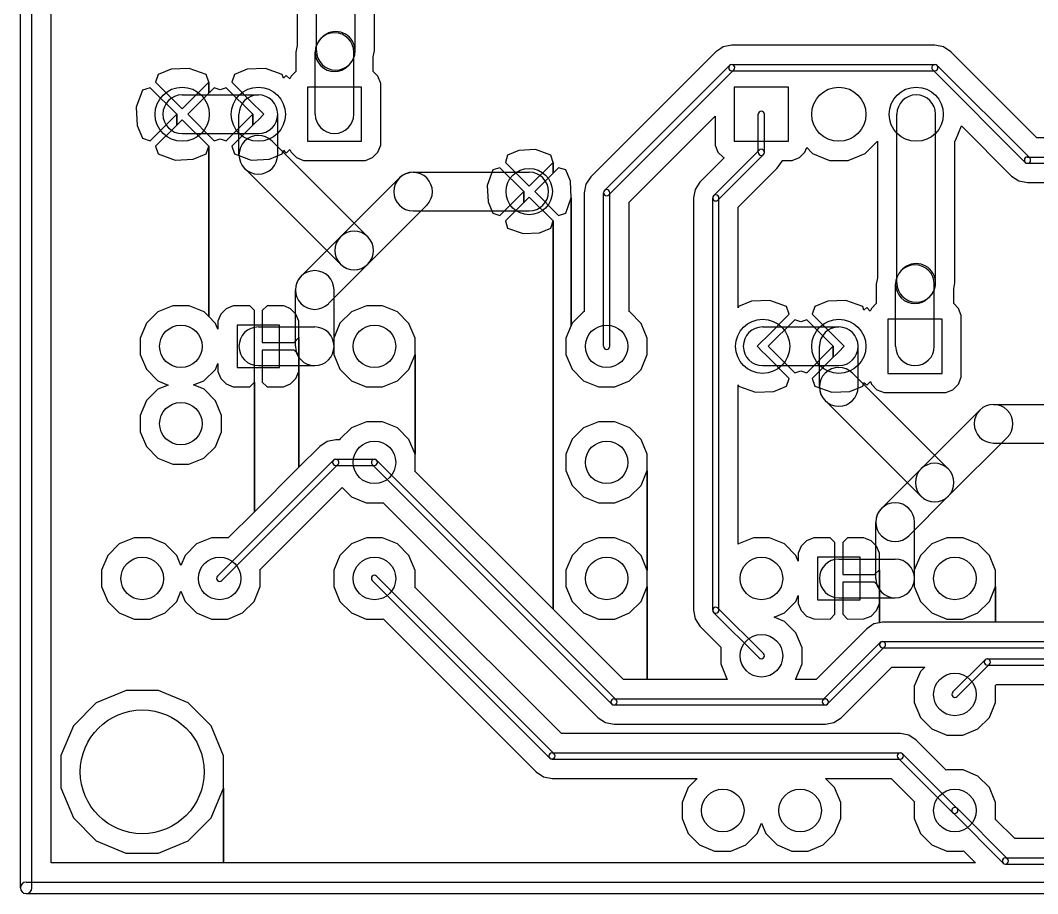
# Model space of a CAD drawing. Extents: x 9925 to 76075, y 35595 to 52745.
# Drawn here: x 9925 to 23069, y 35595 to 46884 of the extents above; entities that cross this region are included whole.
import ezdxf

# ---------------------------------------------------------------- set-up
doc = ezdxf.new("R2010")
doc.units = 0
doc.layers.add('BLACK', color=1, linetype='CONTINUOUS')

msp = doc.modelspace()

# ---------------------------------------------------------------- linework, layer by layer
at = {"layer": 'BLACK'}
for p, q in [((9925, 35670), (9925, 52670)), ((10075, 35670), (10075, 52670)), ((10325, 35995), (10325, 52345)), ((10325, 35995), (10325, 52345)), ((13750, 46490), (13750, 48670)), ((14250, 46490), (14250, 48670)), ((13500, 48323), (13500, 46557)), ((13500, 48323), (13500, 46557)), ((14500, 46489), (14500, 48323)), ((14500, 46489), (14500, 48323)), ((13807, 46650), (13823, 46666)), ((13500, 46557), (13483, 46473)), ((13500, 46557), (13483, 46473)), ((19006, 46540), (18974, 46519)), ((19006, 46540), (18974, 46519)), ((19117, 46562), (19006, 46540)), ((19117, 46562), (19006, 46540)), ((21742, 46562), (19117, 46562)), ((21742, 46562), (19117, 46562)), ((21853, 46540), (21742, 46562)), ((21853, 46540), (21742, 46562)), ((21947, 46477), (21853, 46540)), ((21947, 46477), (21853, 46540)), ((13483, 46473), (13484, 46469)), ((13483, 46473), (13484, 46469)), ((13484, 46469), (13484, 46222)), ((13484, 46469), (13484, 46222)), ((13734, 45671), (13734, 46473)), ((14234, 45671), (14234, 46473)), ((14484, 46411), (14500, 46489)), ((14484, 46411), (14500, 46489)), ((14484, 46409), (14484, 46411)), ((14484, 46409), (14484, 46411)), ((14484, 46222), (14484, 46409)), ((14484, 46222), (14484, 46409)), ((18911, 46477), (17295, 44860)), ((18911, 46477), (17295, 44860)), ((18974, 46519), (18911, 46477)), ((18974, 46519), (18911, 46477)), ((23058, 45366), (21947, 46477)), ((23058, 45366), (21947, 46477)), ((14161, 46296), (14177, 46312)), ((19088, 46301), (17471, 44684)), ((19117, 46312), (21741, 46312)), ((22966, 45105), (21771, 46300)), ((11706, 46183), (11673, 46084)), ((11706, 46183), (11673, 46084)), ((11872, 46252), (11706, 46183)), ((11872, 46252), (11706, 46183)), ((12107, 46263), (11872, 46252)), ((12107, 46263), (11872, 46252)), ((12326, 46183), (12107, 46263)), ((12326, 46183), (12107, 46263)), ((12359, 46084), (12326, 46183)), ((12359, 46084), (12326, 46183)), ((12690, 46183), (12657, 46084)), ((12690, 46183), (12657, 46084)), ((12856, 46252), (12690, 46183)), ((12856, 46252), (12690, 46183)), ((13091, 46263), (12856, 46252)), ((13091, 46263), (12856, 46252)), ((13310, 46183), (13091, 46263)), ((13310, 46183), (13091, 46263)), ((13325, 46137), (13310, 46183)), ((13325, 46137), (13310, 46183)), ((13361, 46172), (13325, 46137)), ((13361, 46172), (13325, 46137)), ((13407, 46126), (13361, 46172)), ((13407, 46126), (13361, 46172)), ((13423, 46161), (13407, 46126)), ((13423, 46161), (13407, 46126)), ((13484, 46222), (13423, 46161)), ((13484, 46222), (13423, 46161)), ((14545, 46161), (14484, 46222)), ((14545, 46161), (14484, 46222)), ((14583, 46069), (14545, 46161)), ((14583, 46069), (14545, 46161)), ((19145, 46244), (17528, 44627)), ((19117, 46232), (21741, 46232)), ((22909, 45048), (21714, 46243)), ((11602, 46013), (11503, 45980)), ((11602, 46013), (11503, 45980)), ((11945, 45670), (11602, 46013)), ((11945, 45670), (11602, 46013)), ((11673, 46084), (12016, 45741)), ((11673, 46084), (12016, 45741)), ((12016, 45741), (12359, 46084)), ((12016, 45741), (12359, 46084)), ((12359, 45942), (12359, 46084)), ((12359, 46084), (12359, 45942)), ((12359, 45942), (12359, 46084)), ((12359, 46084), (12359, 45942)), ((12430, 46013), (12359, 45942)), ((12430, 46013), (12359, 45942)), ((12508, 45987), (12430, 46013)), ((12508, 45987), (12430, 46013)), ((12586, 46013), (12508, 45987)), ((12586, 46013), (12508, 45987)), ((12929, 45670), (12586, 46013)), ((12929, 45670), (12586, 46013)), ((12657, 46084), (12965, 45776)), ((12657, 46084), (12965, 45776)), ((13634, 46020), (13634, 45320)), ((14334, 46020), (13634, 46020)), ((14334, 45320), (14334, 46020)), ((14583, 45369), (14583, 46069)), ((14583, 45369), (14583, 46069)), ((19850, 46020), (19150, 46020)), ((19150, 46020), (19150, 45320)), ((19850, 45320), (19850, 46020)), ((11503, 45980), (11423, 45761)), ((11503, 45980), (11423, 45761)), ((12016, 45920), (13000, 45920)), ((12359, 45942), (12087, 45670)), ((12359, 45942), (12087, 45670)), ((11423, 45761), (11434, 45526)), ((11423, 45761), (11434, 45526)), ((12965, 45776), (13000, 45741)), ((12965, 45776), (13000, 45741)), ((11602, 45327), (11945, 45670)), ((11602, 45327), (11945, 45670)), ((11945, 45528), (11945, 45670)), ((11945, 45670), (11945, 45528)), ((11945, 45528), (11945, 45670)), ((11945, 45670), (11945, 45528)), ((12087, 45670), (12430, 45327)), ((12087, 45670), (12430, 45327)), ((12586, 45327), (12929, 45670)), ((12586, 45327), (12929, 45670)), ((12750, 45146), (12750, 45670)), ((12929, 45528), (12929, 45670)), ((12929, 45670), (12929, 45528)), ((12929, 45528), (12929, 45670)), ((12929, 45670), (12929, 45528)), ((13000, 45741), (13071, 45670)), ((13000, 45741), (13071, 45670)), ((13071, 45670), (13000, 45599)), ((13071, 45670), (13000, 45599)), ((13250, 45146), (13250, 45670)), ((17790, 44535), (18901, 45646)), ((17790, 44535), (18901, 45646)), ((18901, 45646), (18901, 45271)), ((18901, 45646), (18901, 45271)), ((19460, 45178), (19460, 45670)), ((19540, 45178), (19540, 45670)), ((21250, 43490), (21250, 45670)), ((21750, 43490), (21750, 45670)), ((11434, 45526), (11503, 45360)), ((11434, 45526), (11503, 45360)), ((11945, 45528), (11673, 45256)), ((11945, 45528), (11673, 45256)), ((12016, 45599), (11945, 45528)), ((12016, 45599), (11945, 45528)), ((12359, 45256), (12016, 45599)), ((12359, 45256), (12016, 45599)), ((12929, 45528), (12657, 45256)), ((12929, 45528), (12657, 45256)), ((12965, 45564), (12929, 45528)), ((12965, 45564), (12929, 45528)), ((13000, 45599), (12965, 45564)), ((13000, 45599), (12965, 45564)), ((22008, 45331), (22085, 45519)), ((22008, 45331), (22085, 45519)), ((22085, 45519), (22733, 44871)), ((22085, 45519), (22733, 44871)), ((11503, 45360), (11602, 45327)), ((11503, 45360), (11602, 45327)), ((12016, 45420), (13000, 45420)), ((12430, 45327), (12508, 45353)), ((12430, 45327), (12508, 45353)), ((12508, 45353), (12586, 45327)), ((12508, 45353), (12586, 45327)), ((14583, 45270), (14583, 45369)), ((14583, 45270), (14583, 45369)), ((24549, 45366), (23058, 45366)), ((24549, 45366), (23058, 45366)), ((11673, 45256), (11706, 45157)), ((11673, 45256), (11706, 45157)), ((12326, 45157), (12359, 45256)), ((12326, 45157), (12359, 45256)), ((12359, 43054), (12359, 45256)), ((12359, 45256), (12359, 43054)), ((12359, 43054), (12359, 45256)), ((12359, 45256), (12359, 43054)), ((12657, 45256), (12690, 45157)), ((12657, 45256), (12690, 45157)), ((13177, 45322), (14414, 44085)), ((13361, 45168), (13408, 45216)), ((13361, 45168), (13408, 45216)), ((13408, 45216), (13423, 45179)), ((13408, 45216), (13423, 45179)), ((13634, 45320), (14334, 45320)), ((14545, 45179), (14583, 45270)), ((14545, 45179), (14583, 45270)), ((18901, 45271), (18939, 45179)), ((18901, 45271), (18939, 45179)), ((19150, 45320), (19850, 45320)), ((20061, 45179), (20085, 45238)), ((20061, 45179), (20085, 45238)), ((20085, 45238), (20161, 45162)), ((20085, 45238), (20161, 45162)), ((20839, 45162), (21000, 45323)), ((20839, 45162), (21000, 45323)), ((21000, 45323), (21000, 43557)), ((21000, 45323), (21000, 43557)), ((22000, 45323), (22008, 45331)), ((22000, 45323), (22008, 45331)), ((22000, 43489), (22000, 45323)), ((22000, 43489), (22000, 45323)), ((11706, 45157), (11925, 45077)), ((11706, 45157), (11925, 45077)), ((11925, 45077), (12160, 45088)), ((11925, 45077), (12160, 45088)), ((12160, 45088), (12326, 45157)), ((12160, 45088), (12326, 45157)), ((12690, 45157), (12909, 45077)), ((12690, 45157), (12909, 45077)), ((12909, 45077), (13144, 45088)), ((12909, 45077), (13144, 45088)), ((13144, 45088), (13310, 45157)), ((13144, 45088), (13310, 45157)), ((13310, 45157), (13325, 45204)), ((13310, 45157), (13325, 45204)), ((13325, 45204), (13343, 45186)), ((13325, 45204), (13343, 45186)), ((13343, 45186), (13361, 45168)), ((13343, 45186), (13361, 45168)), ((13423, 45179), (13493, 45109)), ((13423, 45179), (13493, 45109)), ((13493, 45109), (13584, 45071)), ((13493, 45109), (13584, 45071)), ((14383, 45071), (14475, 45109)), ((14383, 45071), (14475, 45109)), ((14475, 45109), (14545, 45179)), ((14475, 45109), (14545, 45179)), ((16219, 45142), (16192, 45048)), ((16219, 45142), (16192, 45048)), ((16366, 45202), (16219, 45142)), ((16366, 45202), (16219, 45142)), ((16579, 45213), (16366, 45202)), ((16579, 45213), (16366, 45202)), ((16781, 45142), (16579, 45213)), ((16781, 45142), (16579, 45213)), ((16808, 45048), (16781, 45142)), ((16808, 45048), (16781, 45142)), ((19018, 45106), (18706, 44793)), ((19018, 45106), (18706, 44793)), ((19471, 45205), (18883, 44617)), ((18939, 45179), (19009, 45109)), ((18939, 45179), (19009, 45109)), ((19527, 45149), (18939, 44561)), ((19009, 45109), (19018, 45106)), ((19009, 45109), (19018, 45106)), ((19899, 45071), (19991, 45109)), ((19899, 45071), (19991, 45109)), ((19991, 45109), (20061, 45179)), ((19991, 45109), (20061, 45179)), ((20161, 45162), (20381, 45071)), ((20161, 45162), (20381, 45071)), ((20619, 45071), (20839, 45162)), ((20619, 45071), (20839, 45162)), ((22938, 45116), (45724, 45116)), ((12824, 44969), (14061, 43732)), ((13584, 45071), (13683, 45071)), ((13584, 45071), (13683, 45071)), ((13683, 45071), (14383, 45071)), ((13683, 45071), (14383, 45071)), ((16122, 44978), (16028, 44951)), ((16122, 44978), (16028, 44951)), ((16429, 44670), (16122, 44978)), ((16429, 44670), (16122, 44978)), ((16192, 45048), (16500, 44741)), ((16192, 45048), (16500, 44741)), ((16500, 44741), (16808, 45048)), ((16500, 44741), (16808, 45048)), ((16808, 44908), (16808, 45048)), ((16808, 45048), (16808, 44908)), ((16808, 44908), (16808, 45048)), ((16808, 45048), (16808, 44908)), ((16878, 44978), (16808, 44908)), ((16878, 44978), (16808, 44908)), ((16972, 44951), (16878, 44978)), ((16972, 44951), (16878, 44978)), ((19201, 44468), (19704, 44971)), ((19201, 44468), (19704, 44971)), ((19704, 44971), (19704, 44972)), ((19704, 44972), (19705, 44972)), ((19704, 44971), (19704, 44972)), ((19704, 44972), (19705, 44972)), ((19705, 44972), (19767, 45065)), ((19705, 44972), (19767, 45065)), ((19767, 45065), (19768, 45066)), ((19767, 45065), (19768, 45066)), ((19768, 45066), (19768, 45071)), ((19768, 45071), (19899, 45071)), ((19768, 45066), (19768, 45071)), ((19768, 45071), (19899, 45071)), ((20381, 45071), (20619, 45071)), ((20381, 45071), (20619, 45071)), ((22938, 45036), (45724, 45036)), ((14823, 44846), (14062, 44085)), ((15000, 44920), (16500, 44920)), ((16028, 44951), (15957, 44749)), ((16028, 44951), (15957, 44749)), ((16808, 44908), (16571, 44670)), ((16808, 44908), (16571, 44670)), ((17032, 44804), (16972, 44951)), ((17032, 44804), (16972, 44951)), ((17295, 44860), (17232, 44766)), ((17295, 44860), (17232, 44766)), ((22733, 44871), (22827, 44808)), ((22733, 44871), (22827, 44808)), ((15957, 44749), (15968, 44536)), ((15957, 44749), (15968, 44536)), ((17043, 44591), (17032, 44804)), ((17043, 44591), (17032, 44804)), ((17232, 44766), (17210, 44655)), ((17232, 44766), (17210, 44655)), ((18643, 44699), (18621, 44588)), ((18643, 44699), (18621, 44588)), ((18706, 44793), (18643, 44699)), ((18706, 44793), (18643, 44699)), ((22827, 44808), (22938, 44786)), ((22827, 44808), (22938, 44786)), ((22938, 44786), (32884, 44786)), ((22938, 44786), (32884, 44786)), ((16122, 44362), (16429, 44670)), ((16122, 44362), (16429, 44670)), ((16429, 44529), (16429, 44670)), ((16429, 44670), (16429, 44529)), ((16429, 44529), (16429, 44670)), ((16429, 44670), (16429, 44529)), ((16500, 44599), (16429, 44529)), ((16500, 44599), (16429, 44529)), ((16808, 44292), (16500, 44599)), ((16808, 44292), (16500, 44599)), ((16571, 44670), (16878, 44362)), ((16571, 44670), (16878, 44362)), ((16972, 44389), (17043, 44591)), ((16972, 44389), (17043, 44591)), ((17043, 42940), (17043, 44591)), ((17043, 44591), (17043, 42940)), ((17043, 42940), (17043, 44591)), ((17043, 44591), (17043, 42940)), ((17210, 44655), (17210, 43118)), ((17210, 44655), (17210, 43118)), ((17460, 42671), (17460, 44655)), ((17540, 42671), (17540, 44655)), ((18621, 44588), (18621, 39259)), ((18621, 44588), (18621, 39259)), ((18871, 39260), (18871, 44588)), ((18951, 39260), (18951, 44588)), ((15176, 44493), (14415, 43732)), ((15968, 44536), (16028, 44389)), ((15968, 44536), (16028, 44389)), ((16429, 44529), (16192, 44292)), ((16429, 44529), (16192, 44292)), ((17790, 43119), (17790, 44535)), ((17790, 43119), (17790, 44535)), ((19201, 43168), (19201, 44468)), ((19201, 43168), (19201, 44468)), ((15000, 44420), (16500, 44420)), ((16028, 44389), (16122, 44362)), ((16028, 44389), (16122, 44362)), ((16878, 44362), (16972, 44389)), ((16878, 44362), (16972, 44389)), ((16192, 44292), (16219, 44198)), ((16192, 44292), (16219, 44198)), ((16219, 44198), (16421, 44127)), ((16219, 44198), (16421, 44127)), ((16634, 44138), (16781, 44198)), ((16634, 44138), (16781, 44198)), ((16781, 44198), (16808, 44292)), ((16781, 44198), (16808, 44292)), ((16808, 39272), (16808, 44292)), ((16808, 44292), (16808, 39272)), ((16808, 39272), (16808, 44292)), ((16808, 44292), (16808, 39272)), ((14061, 44084), (13552, 43575)), ((16421, 44127), (16634, 44138)), ((16421, 44127), (16634, 44138)), ((14414, 43731), (13905, 43222)), ((21307, 43650), (21323, 43666)), ((21000, 43557), (20983, 43473)), ((21000, 43557), (20983, 43473)), ((13478, 42670), (13478, 43398)), ((13978, 42670), (13978, 43398)), ((20983, 43473), (20984, 43469)), ((20983, 43473), (20984, 43469)), ((20984, 43469), (20984, 43222)), ((20984, 43469), (20984, 43222)), ((21234, 42671), (21234, 43473)), ((21734, 42671), (21734, 43473)), ((21984, 43411), (22000, 43489)), ((21984, 43411), (22000, 43489)), ((21984, 43409), (21984, 43411)), ((21984, 43409), (21984, 43411)), ((21984, 43222), (21984, 43409)), ((21984, 43222), (21984, 43409)), ((19372, 43252), (19206, 43183)), ((19372, 43252), (19206, 43183)), ((19607, 43263), (19372, 43252)), ((19607, 43263), (19372, 43252)), ((19826, 43183), (19607, 43263)), ((19826, 43183), (19607, 43263)), ((20356, 43252), (20190, 43183)), ((20356, 43252), (20190, 43183)), ((20591, 43263), (20356, 43252)), ((20591, 43263), (20356, 43252)), ((20810, 43183), (20591, 43263)), ((20810, 43183), (20591, 43263)), ((21661, 43296), (21677, 43312)), ((11703, 43115), (11555, 42968)), ((11703, 43115), (11555, 42968)), ((11896, 43195), (11703, 43115)), ((11896, 43195), (11703, 43115)), ((12105, 43195), (11896, 43195)), ((12105, 43195), (11896, 43195)), ((12298, 43115), (12105, 43195)), ((12298, 43115), (12105, 43195)), ((12359, 43054), (12298, 43115)), ((12359, 43054), (12298, 43115)), ((12584, 43156), (12514, 43086)), ((12584, 43156), (12514, 43086)), ((12676, 43194), (12584, 43156)), ((12676, 43194), (12584, 43156)), ((12888, 43195), (12676, 43194)), ((12888, 43195), (12676, 43194)), ((12950, 43133), (12888, 43195)), ((12950, 43133), (12888, 43195)), ((12950, 42770), (12950, 43133)), ((12950, 42770), (12950, 43133)), ((13112, 43195), (13050, 43133)), ((13112, 43195), (13050, 43133)), ((13050, 43133), (13050, 42720)), ((13050, 43133), (13050, 42720)), ((13324, 43194), (13112, 43195)), ((13324, 43194), (13112, 43195)), ((13343, 43187), (13324, 43194)), ((13343, 43187), (13324, 43194)), ((13416, 43156), (13343, 43187)), ((13416, 43156), (13343, 43187)), ((13486, 43086), (13416, 43156)), ((13486, 43086), (13416, 43156)), ((14203, 43115), (14055, 42968)), ((14203, 43115), (14055, 42968)), ((14396, 43195), (14203, 43115)), ((14396, 43195), (14203, 43115)), ((14605, 43195), (14396, 43195)), ((14605, 43195), (14396, 43195)), ((14798, 43115), (14605, 43195)), ((14798, 43115), (14605, 43195)), ((14945, 42967), (14798, 43115)), ((14945, 42967), (14798, 43115)), ((17203, 43115), (17055, 42968)), ((17203, 43115), (17055, 42968)), ((17210, 43118), (17203, 43115)), ((17210, 43118), (17203, 43115)), ((17798, 43115), (17790, 43119)), ((17798, 43115), (17790, 43119)), ((17945, 42967), (17798, 43115)), ((17945, 42967), (17798, 43115)), ((19206, 43183), (19201, 43168)), ((19206, 43183), (19201, 43168)), ((19859, 43084), (19826, 43183)), ((19859, 43084), (19826, 43183)), ((20190, 43183), (20157, 43084)), ((20190, 43183), (20157, 43084)), ((20825, 43137), (20810, 43183)), ((20825, 43137), (20810, 43183)), ((20861, 43172), (20825, 43137)), ((20861, 43172), (20825, 43137)), ((20907, 43126), (20861, 43172)), ((20907, 43126), (20861, 43172)), ((20923, 43161), (20907, 43126)), ((20923, 43161), (20907, 43126)), ((20984, 43222), (20923, 43161)), ((20984, 43222), (20923, 43161)), ((22045, 43161), (21984, 43222)), ((22045, 43161), (21984, 43222)), ((22083, 43069), (22045, 43161)), ((22083, 43069), (22045, 43161)), ((12445, 42967), (12359, 43054)), ((12445, 42967), (12359, 43054)), ((12514, 43086), (12476, 42995)), ((12514, 43086), (12476, 42995)), ((12476, 42995), (12476, 42896)), ((12476, 42995), (12476, 42896)), ((13524, 42995), (13486, 43086)), ((13524, 42995), (13486, 43086)), ((13524, 42896), (13524, 42995)), ((13524, 42896), (13524, 42995)), ((19551, 42776), (19859, 43084)), ((19551, 42776), (19859, 43084)), ((19930, 43013), (19587, 42670)), ((19930, 43013), (19587, 42670)), ((20008, 42987), (19930, 43013)), ((20008, 42987), (19930, 43013)), ((20086, 43013), (20008, 42987)), ((20086, 43013), (20008, 42987)), ((20429, 42670), (20086, 43013)), ((20429, 42670), (20086, 43013)), ((20157, 43084), (20465, 42776)), ((20157, 43084), (20465, 42776)), ((21134, 43020), (21134, 42320)), ((21834, 43020), (21134, 43020)), ((21834, 42320), (21834, 43020)), ((22083, 42369), (22083, 43069)), ((22083, 42369), (22083, 43069)), ((11555, 42968), (11475, 42775)), ((11555, 42968), (11475, 42775)), ((12475, 42893), (12445, 42967)), ((12475, 42893), (12445, 42967)), ((12476, 42896), (12475, 42893)), ((12476, 42896), (12475, 42893)), ((12725, 42945), (12725, 42395)), ((13275, 42945), (12725, 42945)), ((13000, 42920), (13728, 42920)), ((13275, 42395), (13275, 42945)), ((13525, 42782), (13524, 42896)), ((13525, 42782), (13524, 42896)), ((14055, 42968), (13975, 42775)), ((14055, 42968), (13975, 42775)), ((15025, 42774), (14945, 42967)), ((15025, 42774), (14945, 42967)), ((17043, 42940), (16975, 42775)), ((17043, 42940), (16975, 42775)), ((17055, 42968), (17043, 42940)), ((17055, 42968), (17043, 42940)), ((18025, 42774), (17945, 42967)), ((18025, 42774), (17945, 42967)), ((19516, 42920), (20500, 42920)), ((11475, 42775), (11475, 42566)), ((11475, 42775), (11475, 42566)), ((12950, 42720), (12950, 42770)), ((12950, 42720), (12950, 42770)), ((12950, 42620), (12950, 42720)), ((12950, 42620), (12950, 42720)), ((13050, 42720), (13463, 42720)), ((13050, 42720), (13463, 42720)), ((13463, 42720), (13525, 42782)), ((13463, 42720), (13525, 42782)), ((13525, 42558), (13525, 42782)), ((13525, 42782), (13525, 42558)), ((13525, 42558), (13525, 42782)), ((13525, 42782), (13525, 42558)), ((13975, 42775), (13975, 42566)), ((13975, 42775), (13975, 42566)), ((15025, 42565), (15025, 42774)), ((15025, 42565), (15025, 42774)), ((16975, 42775), (16975, 42566)), ((16975, 42775), (16975, 42566)), ((18025, 42565), (18025, 42774)), ((18025, 42565), (18025, 42774)), ((19445, 42670), (19516, 42741)), ((19445, 42670), (19516, 42741)), ((19516, 42741), (19551, 42776)), ((19516, 42741), (19551, 42776)), ((20465, 42776), (20500, 42741)), ((20465, 42776), (20500, 42741)), ((20500, 42741), (20571, 42670)), ((20500, 42741), (20571, 42670)), ((12950, 42570), (12950, 42620)), ((12950, 42570), (12950, 42620)), ((13463, 42620), (13050, 42620)), ((13050, 42620), (13050, 42207)), ((13463, 42620), (13050, 42620)), ((13050, 42620), (13050, 42207)), ((13525, 42558), (13463, 42620)), ((13525, 42558), (13463, 42620)), ((19516, 42599), (19445, 42670)), ((19516, 42599), (19445, 42670)), ((19551, 42564), (19516, 42599)), ((19551, 42564), (19516, 42599)), ((19587, 42670), (19930, 42327)), ((19587, 42670), (19930, 42327)), ((20086, 42327), (20429, 42670)), ((20086, 42327), (20429, 42670)), ((20250, 42146), (20250, 42670)), ((20429, 42528), (20429, 42670)), ((20429, 42670), (20429, 42528)), ((20429, 42528), (20429, 42670)), ((20429, 42670), (20429, 42528)), ((20500, 42599), (20465, 42564)), ((20500, 42599), (20465, 42564)), ((20571, 42670), (20500, 42599)), ((20571, 42670), (20500, 42599)), ((20750, 42146), (20750, 42670)), ((11475, 42566), (11555, 42373)), ((11475, 42566), (11555, 42373)), ((12950, 42207), (12950, 42570)), ((12950, 42207), (12950, 42570)), ((13524, 42444), (13525, 42558)), ((13524, 42444), (13525, 42558)), ((13525, 41106), (13525, 42558)), ((13525, 42558), (13525, 41106)), ((13525, 41106), (13525, 42558)), ((13525, 42558), (13525, 41106)), ((13975, 42566), (14055, 42373)), ((13975, 42566), (14055, 42373)), ((14945, 42372), (15025, 42565)), ((14945, 42372), (15025, 42565)), ((15025, 41274), (15025, 42565)), ((15025, 42565), (15025, 41274)), ((15025, 41274), (15025, 42565)), ((15025, 42565), (15025, 41274)), ((16975, 42566), (17055, 42373)), ((16975, 42566), (17055, 42373)), ((17945, 42372), (18025, 42565)), ((17945, 42372), (18025, 42565)), ((19859, 42256), (19551, 42564)), ((19859, 42256), (19551, 42564)), ((20429, 42528), (20157, 42256)), ((20429, 42528), (20157, 42256)), ((20465, 42564), (20429, 42528)), ((20465, 42564), (20429, 42528)), ((11555, 42373), (11702, 42225)), ((11555, 42373), (11702, 42225)), ((12297, 42225), (12445, 42372)), ((12297, 42225), (12445, 42372)), ((12445, 42372), (12475, 42447)), ((12445, 42372), (12475, 42447)), ((12475, 42447), (12476, 42444)), ((12475, 42447), (12476, 42444)), ((12476, 42444), (12476, 42345)), ((12476, 42444), (12476, 42345)), ((12476, 42345), (12514, 42254)), ((12476, 42345), (12514, 42254)), ((12725, 42395), (13275, 42395)), ((13000, 42420), (13728, 42420)), ((13486, 42254), (13524, 42345)), ((13486, 42254), (13524, 42345)), ((13524, 42345), (13524, 42444)), ((13524, 42345), (13524, 42444)), ((14055, 42373), (14202, 42225)), ((14055, 42373), (14202, 42225)), ((14797, 42225), (14945, 42372)), ((14797, 42225), (14945, 42372)), ((17055, 42373), (17202, 42225)), ((17055, 42373), (17202, 42225)), ((17797, 42225), (17945, 42372)), ((17797, 42225), (17945, 42372)), ((19516, 42420), (20500, 42420)), ((19930, 42327), (20008, 42353)), ((19930, 42327), (20008, 42353)), ((20008, 42353), (20086, 42327)), ((20008, 42353), (20086, 42327)), ((22083, 42270), (22083, 42369)), ((22083, 42270), (22083, 42369)), ((11702, 42225), (11835, 42170)), ((11702, 42225), (11835, 42170)), ((12164, 42171), (12297, 42225)), ((12164, 42171), (12297, 42225)), ((12514, 42254), (12584, 42184)), ((12514, 42254), (12584, 42184)), ((12888, 42145), (12950, 42207)), ((12888, 42145), (12950, 42207)), ((12950, 40531), (12950, 42207)), ((12950, 42207), (12950, 40531)), ((12950, 40531), (12950, 42207)), ((12950, 42207), (12950, 40531)), ((13050, 42207), (13112, 42145)), ((13050, 42207), (13112, 42145)), ((13416, 42184), (13486, 42254)), ((13416, 42184), (13486, 42254)), ((14202, 42225), (14395, 42145)), ((14202, 42225), (14395, 42145)), ((14604, 42145), (14797, 42225)), ((14604, 42145), (14797, 42225)), ((17202, 42225), (17395, 42145)), ((17202, 42225), (17395, 42145)), ((17604, 42145), (17797, 42225)), ((17604, 42145), (17797, 42225)), ((19826, 42157), (19859, 42256)), ((19826, 42157), (19859, 42256)), ((20157, 42256), (20190, 42157)), ((20157, 42256), (20190, 42157)), ((20677, 42322), (21914, 41085)), ((20810, 42157), (20825, 42204)), ((20810, 42157), (20825, 42204)), ((20825, 42204), (20843, 42186)), ((20825, 42204), (20843, 42186)), ((20861, 42168), (20908, 42216)), ((20861, 42168), (20908, 42216)), ((20908, 42216), (20923, 42179)), ((20908, 42216), (20923, 42179)), ((21134, 42320), (21834, 42320)), ((22045, 42179), (22083, 42270)), ((22045, 42179), (22083, 42270)), ((11703, 42115), (11555, 41968)), ((11703, 42115), (11555, 41968)), ((11835, 42170), (11703, 42115)), ((11835, 42170), (11703, 42115)), ((12298, 42115), (12164, 42171)), ((12298, 42115), (12164, 42171)), ((12445, 41967), (12298, 42115)), ((12445, 41967), (12298, 42115)), ((12584, 42184), (12676, 42146)), ((12584, 42184), (12676, 42146)), ((12676, 42146), (12888, 42145)), ((12676, 42146), (12888, 42145)), ((13112, 42145), (13324, 42146)), ((13112, 42145), (13324, 42146)), ((13324, 42146), (13416, 42184)), ((13324, 42146), (13416, 42184)), ((14395, 42145), (14604, 42145)), ((14395, 42145), (14604, 42145)), ((17395, 42145), (17604, 42145)), ((17395, 42145), (17604, 42145)), ((19201, 40114), (19201, 42172)), ((19201, 42172), (19206, 42157)), ((19201, 40114), (19201, 42172)), ((19201, 42172), (19206, 42157)), ((19206, 42157), (19425, 42077)), ((19206, 42157), (19425, 42077)), ((19425, 42077), (19660, 42088)), ((19425, 42077), (19660, 42088)), ((19660, 42088), (19826, 42157)), ((19660, 42088), (19826, 42157)), ((20190, 42157), (20409, 42077)), ((20190, 42157), (20409, 42077)), ((20409, 42077), (20644, 42088)), ((20409, 42077), (20644, 42088)), ((20644, 42088), (20810, 42157)), ((20644, 42088), (20810, 42157)), ((20843, 42186), (20861, 42168)), ((20843, 42186), (20861, 42168)), ((20923, 42179), (20993, 42109)), ((20923, 42179), (20993, 42109)), ((20993, 42109), (21084, 42071)), ((20993, 42109), (21084, 42071)), ((21084, 42071), (21183, 42071)), ((21084, 42071), (21183, 42071)), ((21183, 42071), (21883, 42071)), ((21183, 42071), (21883, 42071)), ((21883, 42071), (21975, 42109)), ((21883, 42071), (21975, 42109)), ((21975, 42109), (22045, 42179)), ((21975, 42109), (22045, 42179)), ((11555, 41968), (11475, 41775)), ((11555, 41968), (11475, 41775)), ((12525, 41774), (12445, 41967)), ((12525, 41774), (12445, 41967)), ((20324, 41969), (21561, 40732)), ((22323, 41846), (21562, 41085)), ((22500, 41920), (24000, 41920)), ((11475, 41775), (11475, 41566)), ((11475, 41775), (11475, 41566)), ((12525, 41565), (12525, 41774)), ((12525, 41565), (12525, 41774)), ((14396, 41695), (14203, 41615)), ((14396, 41695), (14203, 41615)), ((14605, 41695), (14396, 41695)), ((14605, 41695), (14396, 41695)), ((14798, 41615), (14605, 41695)), ((14798, 41615), (14605, 41695)), ((17396, 41695), (17203, 41615)), ((17396, 41695), (17203, 41615)), ((17605, 41695), (17396, 41695)), ((17605, 41695), (17396, 41695)), ((17798, 41615), (17605, 41695)), ((17798, 41615), (17605, 41695)), ((11475, 41566), (11555, 41373)), ((11475, 41566), (11555, 41373)), ((12445, 41372), (12525, 41565)), ((12445, 41372), (12525, 41565)), ((14203, 41615), (14055, 41468)), ((14203, 41615), (14055, 41468)), ((14945, 41467), (14798, 41615)), ((14945, 41467), (14798, 41615)), ((17203, 41615), (17055, 41468)), ((17203, 41615), (17055, 41468)), ((17945, 41467), (17798, 41615)), ((17945, 41467), (17798, 41615)), ((13889, 41438), (13795, 41375)), ((13889, 41438), (13795, 41375)), ((14000, 41460), (13889, 41438)), ((14000, 41460), (13889, 41438)), ((14051, 41460), (14000, 41460)), ((14051, 41460), (14000, 41460)), ((14055, 41468), (14051, 41460)), ((14055, 41468), (14051, 41460)), ((15025, 41274), (14945, 41467)), ((15025, 41274), (14945, 41467)), ((17055, 41468), (16975, 41275)), ((17055, 41468), (16975, 41275)), ((18025, 41274), (17945, 41467)), ((18025, 41274), (17945, 41467)), ((22676, 41493), (21915, 40732)), ((22500, 41420), (24000, 41420)), ((11555, 41373), (11702, 41225)), ((11555, 41373), (11702, 41225)), ((12297, 41225), (12445, 41372)), ((12297, 41225), (12445, 41372)), ((13795, 41375), (13525, 41106)), ((13795, 41375), (13525, 41106)), ((15025, 41065), (15025, 41274)), ((15025, 41065), (15025, 41274)), ((16975, 41275), (16975, 41066)), ((16975, 41275), (16975, 41066)), ((18025, 41065), (18025, 41274)), ((18025, 41065), (18025, 41274)), ((11702, 41225), (11895, 41145)), ((11702, 41225), (11895, 41145)), ((11895, 41145), (12104, 41145)), ((11895, 41145), (12104, 41145)), ((12104, 41145), (12297, 41225)), ((12104, 41145), (12297, 41225)), ((12472, 39699), (13971, 41198)), ((14000, 41210), (14500, 41210)), ((17568, 38046), (14472, 41142)), ((17624, 38102), (14528, 41198)), ((12529, 39642), (14028, 41141)), ((13525, 41106), (12950, 40531)), ((13525, 41106), (12950, 40531)), ((14000, 41130), (14500, 41130)), ((15022, 41058), (15025, 41065)), ((15022, 41058), (15025, 41065)), ((16808, 39272), (15022, 41058)), ((16808, 39272), (15022, 41058)), ((16975, 41066), (17055, 40873)), ((16975, 41066), (17055, 40873)), ((17945, 40872), (18025, 41065)), ((17945, 40872), (18025, 41065)), ((18025, 39774), (18025, 41065)), ((18025, 41065), (18025, 39774)), ((18025, 39774), (18025, 41065)), ((18025, 41065), (18025, 39774)), ((21561, 41084), (21052, 40575)), ((13021, 39782), (14083, 40844)), ((13021, 39782), (14083, 40844)), ((14083, 40844), (14202, 40725)), ((14083, 40844), (14202, 40725)), ((17055, 40873), (17202, 40725)), ((17055, 40873), (17202, 40725)), ((17797, 40725), (17945, 40872)), ((17797, 40725), (17945, 40872)), ((14202, 40725), (14395, 40645)), ((14202, 40725), (14395, 40645)), ((14395, 40645), (14604, 40645)), ((14395, 40645), (14604, 40645)), ((14604, 40645), (14611, 40649)), ((14604, 40645), (14611, 40649)), ((14611, 40649), (17391, 37869)), ((14611, 40649), (17391, 37869)), ((17202, 40725), (17395, 40645)), ((17202, 40725), (17395, 40645)), ((17395, 40645), (17604, 40645)), ((17395, 40645), (17604, 40645)), ((17604, 40645), (17797, 40725)), ((17604, 40645), (17797, 40725)), ((21914, 40731), (21405, 40222)), ((12950, 40531), (12612, 40193)), ((12950, 40531), (12612, 40193)), ((20978, 39670), (20978, 40398)), ((21478, 39670), (21478, 40398)), ((11203, 40115), (11055, 39968)), ((11203, 40115), (11055, 39968)), ((11396, 40195), (11203, 40115)), ((11396, 40195), (11203, 40115)), ((11605, 40195), (11396, 40195)), ((11605, 40195), (11396, 40195)), ((11798, 40115), (11605, 40195)), ((11798, 40115), (11605, 40195)), ((11945, 39967), (11798, 40115)), ((11945, 39967), (11798, 40115)), ((12203, 40115), (12055, 39968)), ((12203, 40115), (12055, 39968)), ((12396, 40195), (12203, 40115)), ((12396, 40195), (12203, 40115)), ((12605, 40195), (12396, 40195)), ((12605, 40195), (12396, 40195)), ((12612, 40193), (12605, 40195)), ((12612, 40193), (12605, 40195)), ((14203, 40115), (14055, 39968)), ((14203, 40115), (14055, 39968)), ((14396, 40195), (14203, 40115)), ((14396, 40195), (14203, 40115)), ((14605, 40195), (14396, 40195)), ((14605, 40195), (14396, 40195)), ((14798, 40115), (14605, 40195)), ((14798, 40115), (14605, 40195)), ((14945, 39967), (14798, 40115)), ((14945, 39967), (14798, 40115)), ((17203, 40115), (17055, 39968)), ((17203, 40115), (17055, 39968)), ((17396, 40195), (17203, 40115)), ((17396, 40195), (17203, 40115)), ((17605, 40195), (17396, 40195)), ((17605, 40195), (17396, 40195)), ((17798, 40115), (17605, 40195)), ((17798, 40115), (17605, 40195)), ((17945, 39967), (17798, 40115)), ((17945, 39967), (17798, 40115)), ((19203, 40115), (19201, 40114)), ((19203, 40115), (19201, 40114)), ((19396, 40195), (19203, 40115)), ((19396, 40195), (19203, 40115)), ((19605, 40195), (19396, 40195)), ((19605, 40195), (19396, 40195)), ((19798, 40115), (19605, 40195)), ((19798, 40115), (19605, 40195)), ((19945, 39967), (19798, 40115)), ((19945, 39967), (19798, 40115)), ((20084, 40156), (20014, 40086)), ((20084, 40156), (20014, 40086)), ((20176, 40194), (20084, 40156)), ((20176, 40194), (20084, 40156)), ((20388, 40195), (20176, 40194)), ((20388, 40195), (20176, 40194)), ((20450, 40133), (20388, 40195)), ((20450, 40133), (20388, 40195)), ((20450, 39770), (20450, 40133)), ((20450, 39770), (20450, 40133)), ((20612, 40195), (20550, 40133)), ((20612, 40195), (20550, 40133)), ((20550, 40133), (20550, 39720)), ((20550, 40133), (20550, 39720)), ((20824, 40194), (20612, 40195)), ((20824, 40194), (20612, 40195)), ((20843, 40187), (20824, 40194)), ((20843, 40187), (20824, 40194)), ((20916, 40156), (20843, 40187)), ((20916, 40156), (20843, 40187)), ((20986, 40086), (20916, 40156)), ((20986, 40086), (20916, 40156)), ((21703, 40115), (21555, 39968)), ((21703, 40115), (21555, 39968)), ((21896, 40195), (21703, 40115)), ((21896, 40195), (21703, 40115)), ((22105, 40195), (21896, 40195)), ((22105, 40195), (21896, 40195)), ((22298, 40115), (22105, 40195)), ((22298, 40115), (22105, 40195)), ((22445, 39967), (22298, 40115)), ((22445, 39967), (22298, 40115)), ((11055, 39968), (10975, 39775)), ((11055, 39968), (10975, 39775)), ((11999, 39835), (11945, 39967)), ((11999, 39835), (11945, 39967)), ((12055, 39968), (11999, 39835)), ((12055, 39968), (11999, 39835)), ((14055, 39968), (13975, 39775)), ((14055, 39968), (13975, 39775)), ((15025, 39774), (14945, 39967)), ((15025, 39774), (14945, 39967)), ((17055, 39968), (16975, 39775)), ((17055, 39968), (16975, 39775)), ((18025, 39774), (17945, 39967)), ((18025, 39774), (17945, 39967)), ((19975, 39893), (19945, 39967)), ((19975, 39893), (19945, 39967)), ((20014, 40086), (19976, 39995)), ((20014, 40086), (19976, 39995)), ((19976, 39995), (19976, 39896)), ((19976, 39995), (19976, 39896)), ((21024, 39995), (20986, 40086)), ((21024, 39995), (20986, 40086)), ((21024, 39896), (21024, 39995)), ((21024, 39896), (21024, 39995)), ((21555, 39968), (21475, 39775)), ((21555, 39968), (21475, 39775)), ((22525, 39774), (22445, 39967)), ((22525, 39774), (22445, 39967)), ((19976, 39896), (19975, 39893)), ((19976, 39896), (19975, 39893)), ((20225, 39945), (20225, 39395)), ((20775, 39945), (20225, 39945)), ((20500, 39920), (21228, 39920)), ((20775, 39395), (20775, 39945)), ((21025, 39782), (21024, 39896)), ((21025, 39782), (21024, 39896)), ((10975, 39775), (10975, 39566)), ((10975, 39775), (10975, 39566)), ((13025, 39774), (13021, 39782)), ((13025, 39774), (13021, 39782)), ((13025, 39565), (13025, 39774)), ((13025, 39565), (13025, 39774)), ((13975, 39775), (13975, 39566)), ((13975, 39775), (13975, 39566)), ((14528, 39698), (16822, 37404)), ((15025, 39565), (15025, 39774)), ((15025, 39565), (15025, 39774)), ((16975, 39775), (16975, 39566)), ((16975, 39775), (16975, 39566)), ((18025, 39565), (18025, 39774)), ((18025, 39565), (18025, 39774)), ((20450, 39720), (20450, 39770)), ((20450, 39720), (20450, 39770)), ((20450, 39620), (20450, 39720)), ((20450, 39620), (20450, 39720)), ((20550, 39720), (20963, 39720)), ((20550, 39720), (20963, 39720)), ((20963, 39720), (21025, 39782)), ((20963, 39720), (21025, 39782)), ((21025, 39558), (21025, 39782)), ((21025, 39782), (21025, 39558)), ((21025, 39558), (21025, 39782)), ((21025, 39782), (21025, 39558)), ((21475, 39775), (21475, 39566)), ((21475, 39775), (21475, 39566)), ((22525, 39565), (22525, 39774)), ((22525, 39565), (22525, 39774)), ((10975, 39566), (11055, 39373)), ((10975, 39566), (11055, 39373)), ((12945, 39372), (13025, 39565)), ((12945, 39372), (13025, 39565)), ((13975, 39566), (14055, 39373)), ((13975, 39566), (14055, 39373)), ((14472, 39642), (16766, 37348)), ((15022, 39558), (15025, 39565)), ((15022, 39558), (15025, 39565)), ((16975, 39566), (17055, 39373)), ((16975, 39566), (17055, 39373)), ((17945, 39372), (18025, 39565)), ((17945, 39372), (18025, 39565)), ((18025, 38364), (18025, 39565)), ((18025, 39565), (18025, 38364)), ((18025, 38364), (18025, 39565)), ((18025, 39565), (18025, 38364)), ((20450, 39570), (20450, 39620)), ((20450, 39570), (20450, 39620)), ((20450, 39207), (20450, 39570)), ((20450, 39207), (20450, 39570)), ((20963, 39620), (20550, 39620)), ((20550, 39620), (20550, 39207)), ((20963, 39620), (20550, 39620)), ((20550, 39620), (20550, 39207)), ((21025, 39558), (20963, 39620)), ((21025, 39558), (20963, 39620)), ((21475, 39566), (21555, 39373)), ((21475, 39566), (21555, 39373)), ((22445, 39372), (22525, 39565)), ((22445, 39372), (22525, 39565)), ((22525, 39103), (22525, 39565)), ((22525, 39565), (22525, 39103)), ((22525, 39103), (22525, 39565)), ((22525, 39565), (22525, 39103)), ((11945, 39372), (12000, 39506)), ((11945, 39372), (12000, 39506)), ((12000, 39506), (12055, 39373)), ((12000, 39506), (12055, 39373)), ((16915, 37665), (15022, 39558)), ((16915, 37665), (15022, 39558)), ((19945, 39372), (19975, 39447)), ((19945, 39372), (19975, 39447)), ((19975, 39447), (19976, 39444)), ((19975, 39447), (19976, 39444)), ((19976, 39444), (19976, 39345)), ((19976, 39444), (19976, 39345)), ((21024, 39444), (21025, 39558)), ((21024, 39444), (21025, 39558)), ((21024, 39345), (21024, 39444)), ((21024, 39345), (21024, 39444)), ((21025, 39096), (21025, 39558)), ((21025, 39558), (21025, 39096)), ((21025, 39096), (21025, 39558)), ((21025, 39558), (21025, 39096)), ((11055, 39373), (11202, 39225)), ((11055, 39373), (11202, 39225)), ((11797, 39225), (11945, 39372)), ((11797, 39225), (11945, 39372)), ((12055, 39373), (12202, 39225)), ((12055, 39373), (12202, 39225)), ((12797, 39225), (12945, 39372)), ((12797, 39225), (12945, 39372)), ((14055, 39373), (14202, 39225)), ((14055, 39373), (14202, 39225)), ((17055, 39373), (17202, 39225)), ((17055, 39373), (17202, 39225)), ((17797, 39225), (17945, 39372)), ((17797, 39225), (17945, 39372)), ((19797, 39225), (19945, 39372)), ((19797, 39225), (19945, 39372)), ((19976, 39345), (20014, 39254)), ((19976, 39345), (20014, 39254)), ((20225, 39395), (20775, 39395)), ((20500, 39420), (21228, 39420)), ((20986, 39254), (21024, 39345)), ((20986, 39254), (21024, 39345)), ((21555, 39373), (21702, 39225)), ((21555, 39373), (21702, 39225)), ((22297, 39225), (22445, 39372)), ((22297, 39225), (22445, 39372)), ((11202, 39225), (11395, 39145)), ((11202, 39225), (11395, 39145)), ((11604, 39145), (11797, 39225)), ((11604, 39145), (11797, 39225)), ((12202, 39225), (12395, 39145)), ((12202, 39225), (12395, 39145)), ((12604, 39145), (12797, 39225)), ((12604, 39145), (12797, 39225)), ((14202, 39225), (14395, 39145)), ((14202, 39225), (14395, 39145)), ((17716, 38364), (16808, 39272)), ((17716, 38364), (16808, 39272)), ((17202, 39225), (17395, 39145)), ((17202, 39225), (17395, 39145)), ((17604, 39145), (17797, 39225)), ((17604, 39145), (17797, 39225)), ((18621, 39259), (18643, 39148)), ((18621, 39259), (18643, 39148)), ((18883, 39231), (19471, 38643)), ((18939, 39287), (19527, 38699)), ((19664, 39171), (19797, 39225)), ((19664, 39171), (19797, 39225)), ((19798, 39115), (19664, 39171)), ((19798, 39115), (19664, 39171)), ((20014, 39254), (20084, 39184)), ((20014, 39254), (20084, 39184)), ((20084, 39184), (20176, 39146)), ((20084, 39184), (20176, 39146)), ((20388, 39145), (20450, 39207)), ((20388, 39145), (20450, 39207)), ((20550, 39207), (20612, 39145)), ((20550, 39207), (20612, 39145)), ((20824, 39146), (20916, 39184)), ((20824, 39146), (20916, 39184)), ((20916, 39184), (20986, 39254)), ((20916, 39184), (20986, 39254)), ((21702, 39225), (21895, 39145)), ((21702, 39225), (21895, 39145)), ((22104, 39145), (22297, 39225)), ((22104, 39145), (22297, 39225)), ((11395, 39145), (11604, 39145)), ((11395, 39145), (11604, 39145)), ((12395, 39145), (12604, 39145)), ((12395, 39145), (12604, 39145)), ((14395, 39145), (14604, 39145)), ((14395, 39145), (14604, 39145)), ((14604, 39145), (14611, 39149)), ((14604, 39145), (14611, 39149)), ((14611, 39149), (16590, 37170)), ((14611, 39149), (16590, 37170)), ((17395, 39145), (17604, 39145)), ((17395, 39145), (17604, 39145)), ((18643, 39148), (18706, 39054)), ((18643, 39148), (18706, 39054)), ((18706, 39054), (18977, 38783)), ((18706, 39054), (18977, 38783)), ((19945, 38967), (19798, 39115)), ((19945, 38967), (19798, 39115)), ((20176, 39146), (20388, 39145)), ((20176, 39146), (20388, 39145)), ((20612, 39145), (20824, 39146)), ((20612, 39145), (20824, 39146)), ((20954, 39081), (20860, 39018)), ((20954, 39081), (20860, 39018)), ((21025, 39096), (20954, 39081)), ((21025, 39096), (20954, 39081)), ((21065, 39103), (21025, 39096)), ((21065, 39103), (21025, 39096)), ((22525, 39103), (21065, 39103)), ((22525, 39103), (21065, 39103)), ((21895, 39145), (22104, 39145)), ((21895, 39145), (22104, 39145)), ((24308, 39103), (22525, 39103)), ((24308, 39103), (22525, 39103)), ((20025, 38774), (19945, 38967)), ((20025, 38774), (19945, 38967)), ((20860, 39018), (20206, 38364)), ((20860, 39018), (20206, 38364)), ((18977, 38783), (18975, 38775)), ((18977, 38783), (18975, 38775)), ((21036, 38841), (20298, 38103)), ((21092, 38785), (20354, 38047)), ((21065, 38853), (25235, 38853)), ((18975, 38775), (18975, 38566)), ((18975, 38775), (18975, 38566)), ((20025, 38565), (20025, 38774)), ((20025, 38565), (20025, 38774)), ((21065, 38773), (25235, 38773)), ((18975, 38566), (19055, 38373)), ((18975, 38566), (19055, 38373)), ((19945, 38372), (20025, 38565)), ((19945, 38372), (20025, 38565)), ((20531, 37869), (21185, 38523)), ((20531, 37869), (21185, 38523)), ((21185, 38523), (21610, 38523)), ((21185, 38523), (21610, 38523)), ((21610, 38523), (21555, 38468)), ((21610, 38523), (21555, 38468)), ((22390, 38618), (21971, 38199)), ((22447, 38561), (22028, 38142)), ((22419, 38629), (25795, 38629)), ((22419, 38549), (25795, 38549)), ((21555, 38468), (21475, 38275)), ((21555, 38468), (21475, 38275)), ((18025, 38364), (17716, 38364)), ((18025, 38364), (17716, 38364)), ((19063, 38364), (18025, 38364)), ((19063, 38364), (18025, 38364)), ((19055, 38373), (19063, 38364)), ((19055, 38373), (19063, 38364)), ((19936, 38364), (19945, 38372)), ((19936, 38364), (19945, 38372)), ((20206, 38364), (19936, 38364)), ((20206, 38364), (19936, 38364)), ((21475, 38275), (21475, 38066)), ((21475, 38275), (21475, 38066)), ((22521, 38282), (22539, 38299)), ((22521, 38282), (22539, 38299)), ((22525, 38274), (22521, 38282)), ((22525, 38274), (22521, 38282)), ((22525, 38065), (22525, 38274)), ((22525, 38065), (22525, 38274)), ((22539, 38299), (24484, 38299)), ((22539, 38299), (24484, 38299)), ((11292, 38220), (10906, 38060)), ((11292, 38220), (10906, 38060)), ((11710, 38220), (11292, 38220)), ((11710, 38220), (11292, 38220)), ((12095, 38060), (11710, 38220)), ((12095, 38060), (11710, 38220)), ((10906, 38060), (10610, 37765)), ((10906, 38060), (10610, 37765)), ((12390, 37764), (12095, 38060)), ((12390, 37764), (12095, 38060)), ((17596, 38114), (20326, 38114)), ((17596, 38034), (20326, 38034)), ((21475, 38066), (21555, 37873)), ((21475, 38066), (21555, 37873)), ((22445, 37872), (22525, 38065)), ((22445, 37872), (22525, 38065)), ((17391, 37869), (17485, 37806)), ((17391, 37869), (17485, 37806)), ((20437, 37806), (20531, 37869)), ((20437, 37806), (20531, 37869)), ((21555, 37873), (21702, 37725)), ((21555, 37873), (21702, 37725)), ((22297, 37725), (22445, 37872)), ((22297, 37725), (22445, 37872)), ((10610, 37765), (10450, 37380)), ((10610, 37765), (10450, 37380)), ((12550, 37378), (12390, 37764)), ((12550, 37378), (12390, 37764)), ((17485, 37806), (17596, 37784)), ((17485, 37806), (17596, 37784)), ((17596, 37784), (20326, 37784)), ((17596, 37784), (20326, 37784)), ((20326, 37784), (20437, 37806)), ((20326, 37784), (20437, 37806)), ((21702, 37725), (21895, 37645)), ((21702, 37725), (21895, 37645)), ((22104, 37645), (22297, 37725)), ((22104, 37645), (22297, 37725)), ((21295, 37665), (16915, 37665)), ((21295, 37665), (16915, 37665)), ((21406, 37643), (21295, 37665)), ((21406, 37643), (21295, 37665)), ((21500, 37580), (21406, 37643)), ((21500, 37580), (21406, 37643)), ((21895, 37645), (22104, 37645)), ((21895, 37645), (22104, 37645)), ((21888, 37192), (21500, 37580)), ((21888, 37192), (21500, 37580)), ((10450, 37380), (10450, 36962)), ((10450, 37380), (10450, 36962)), ((12550, 36960), (12550, 37378)), ((12550, 36960), (12550, 37378)), ((16795, 37415), (21295, 37415)), ((16795, 37335), (21295, 37335)), ((21267, 37347), (21971, 36643)), ((21323, 37403), (22027, 36699)), ((16590, 37170), (16684, 37107)), ((16590, 37170), (16684, 37107)), ((16684, 37107), (16795, 37085)), ((16684, 37107), (16795, 37085)), ((16795, 37085), (18672, 37085)), ((16795, 37085), (18672, 37085)), ((18672, 37085), (18555, 36968)), ((18672, 37085), (18555, 36968)), ((20445, 36967), (20327, 37085)), ((20327, 37085), (21175, 37085)), ((20445, 36967), (20327, 37085)), ((20327, 37085), (21175, 37085)), ((21175, 37085), (21477, 36783)), ((21175, 37085), (21477, 36783)), ((21896, 37195), (21888, 37192)), ((21896, 37195), (21888, 37192)), ((22105, 37195), (21896, 37195)), ((22105, 37195), (21896, 37195)), ((22298, 37115), (22105, 37195)), ((22298, 37115), (22105, 37195)), ((22445, 36967), (22298, 37115)), ((22445, 36967), (22298, 37115)), ((10450, 36962), (10610, 36576)), ((10450, 36962), (10610, 36576)), ((12390, 36575), (12550, 36960)), ((12390, 36575), (12550, 36960)), ((12550, 35995), (12550, 36960)), ((12550, 36960), (12550, 35995)), ((12550, 35995), (12550, 36960)), ((12550, 36960), (12550, 35995)), ((18555, 36968), (18475, 36775)), ((18555, 36968), (18475, 36775)), ((20525, 36774), (20445, 36967)), ((20525, 36774), (20445, 36967)), ((22525, 36774), (22445, 36967)), ((22525, 36774), (22445, 36967)), ((18475, 36775), (18475, 36566)), ((18475, 36775), (18475, 36566)), ((20525, 36565), (20525, 36774)), ((20525, 36565), (20525, 36774)), ((21477, 36783), (21475, 36775)), ((21477, 36783), (21475, 36775)), ((21475, 36775), (21475, 36566)), ((21475, 36775), (21475, 36566)), ((22680, 36046), (22028, 36698)), ((22525, 36565), (22525, 36774)), ((22525, 36565), (22525, 36774)), ((10610, 36576), (10905, 36280)), ((10610, 36576), (10905, 36280)), ((12094, 36280), (12390, 36575)), ((12094, 36280), (12390, 36575)), ((18475, 36566), (18555, 36373)), ((18475, 36566), (18555, 36373)), ((20445, 36372), (20525, 36565)), ((20445, 36372), (20525, 36565)), ((21475, 36566), (21555, 36373)), ((21475, 36566), (21555, 36373)), ((22624, 35990), (21972, 36642)), ((22522, 36558), (22525, 36565)), ((22522, 36558), (22525, 36565)), ((22773, 36307), (22522, 36558)), ((22773, 36307), (22522, 36558)), ((19445, 36372), (19500, 36506)), ((19445, 36372), (19500, 36506)), ((19500, 36506), (19555, 36373)), ((19500, 36506), (19555, 36373)), ((10905, 36280), (11290, 36120)), ((10905, 36280), (11290, 36120)), ((11708, 36120), (12094, 36280)), ((11708, 36120), (12094, 36280)), ((18555, 36373), (18702, 36225)), ((18555, 36373), (18702, 36225)), ((19297, 36225), (19445, 36372)), ((19297, 36225), (19445, 36372)), ((19555, 36373), (19702, 36225)), ((19555, 36373), (19702, 36225)), ((20297, 36225), (20445, 36372)), ((20297, 36225), (20445, 36372)), ((21555, 36373), (21702, 36225)), ((21555, 36373), (21702, 36225)), ((24620, 36307), (22773, 36307)), ((24620, 36307), (22773, 36307)), ((18702, 36225), (18895, 36145)), ((18702, 36225), (18895, 36145)), ((19104, 36145), (19297, 36225)), ((19104, 36145), (19297, 36225)), ((19702, 36225), (19895, 36145)), ((19702, 36225), (19895, 36145)), ((20104, 36145), (20297, 36225)), ((20104, 36145), (20297, 36225)), ((21702, 36225), (21895, 36145)), ((21702, 36225), (21895, 36145)), ((22104, 36145), (22111, 36149)), ((22104, 36145), (22111, 36149)), ((22111, 36149), (22265, 35995)), ((22111, 36149), (22265, 35995)), ((11290, 36120), (11708, 36120)), ((11290, 36120), (11708, 36120)), ((18895, 36145), (19104, 36145)), ((18895, 36145), (19104, 36145)), ((19895, 36145), (20104, 36145)), ((19895, 36145), (20104, 36145)), ((21895, 36145), (22104, 36145)), ((21895, 36145), (22104, 36145)), ((22653, 36057), (28847, 36057)), ((12550, 35995), (10325, 35995)), ((12550, 35995), (10325, 35995)), ((22265, 35995), (12550, 35995)), ((22265, 35995), (12550, 35995)), ((22653, 35977), (28847, 35977)), ((10000, 35745), (75000, 35745)), ((10000, 35595), (75000, 35595))]:
    msp.add_line(p, q, dxfattribs=at)
for centre, radius in [((12016, 45670), 350), ((13000, 45670), 350), ((20500, 45670), 350), ((21500, 45670), 350), ((16500, 44670), 300), ((19516, 42670), 350), ((20500, 42670), 350), ((12000, 42670), 275), ((14500, 42670), 275), ((17500, 42670), 275), ((12000, 41670), 275), ((14500, 41170), 275), ((17500, 41170), 275), ((11500, 39670), 275), ((12500, 39670), 275), ((14500, 39670), 275), ((17500, 39670), 275), ((19500, 39670), 275), ((22000, 39670), 275), ((19500, 38670), 275), ((22000, 38170), 275), ((11500, 37170), 800), ((19000, 36670), 275), ((20000, 36670), 275), ((22000, 36670), 275)]:
    msp.add_circle(centre, radius, dxfattribs=at)
for centre, radius, start, end in [((13984, 46473), 250, 360, 540), ((14000, 46489), 250, 315, 495), ((13984, 46473), 250, 135, 315), ((14000, 46490), 250, 180, 360), ((19117, 46272), 40, 90, 270), ((19116, 46272), 40, -45, 135), ((21742, 46272), 40, 405, 585), ((21741, 46272), 40, 270, 450), ((12016, 45670), 250, 90, 270), ((13000, 45670), 250, 360, 540), ((13000, 45670), 250, 270, 450), ((21500, 45670), 250, 360, 540), ((13984, 45671), 250, 180, 360), ((19500, 45670), 40, 360, 540), ((13000, 45146), 250, 45, 225), ((19499, 45177), 40, -45, 135), ((13000, 45146), 250, 180, 360), ((19500, 45178), 40, 180, 360), ((22938, 45076), 40, 90, 270), ((22938, 45076), 40, 225, 405), ((15000, 44670), 250, 90, 270), ((14999, 44669), 250, -45, 135), ((16500, 44670), 250, 270, 450), ((17500, 44655), 40, 360, 540), ((17500, 44656), 40, 135, 315), ((18911, 44588), 40, 360, 540), ((18911, 44589), 40, 135, 315), ((14239, 43909), 250, 135, 315), ((14238, 43908), 250, -45, 135), ((14238, 43908), 250, 225, 405), ((13728, 43398), 250, 360, 540), ((21484, 43473), 250, 360, 540), ((21484, 43473), 250, 135, 315), ((21500, 43489), 250, 315, 495), ((13728, 43398), 250, 135, 315), ((21500, 43490), 250, 180, 360), ((13000, 42670), 250, 90, 270), ((13728, 42670), 250, 270, 450), ((19516, 42670), 250, 90, 270), ((20500, 42670), 250, 360, 540), ((20500, 42670), 250, 270, 450), ((13728, 42670), 250, 180, 360), ((17500, 42671), 40, 180, 360), ((21484, 42671), 250, 180, 360), ((20500, 42146), 250, 45, 225), ((20500, 42146), 250, 180, 360), ((22500, 41670), 250, 90, 270), ((22499, 41669), 250, -45, 135), ((14000, 41170), 40, 90, 270), ((14000, 41170), 40, 315, 495), ((14500, 41170), 40, 405, 585), ((14500, 41170), 40, 270, 450), ((21738, 40908), 250, -45, 135), ((21739, 40909), 250, 135, 315), ((21738, 40908), 250, 225, 405), ((21228, 40398), 250, 360, 540), ((21228, 40398), 250, 135, 315), ((20500, 39670), 250, 90, 270), ((21228, 39670), 250, 270, 450), ((12500, 39670), 40, 135, 315), ((14500, 39670), 40, 45, 225), ((21228, 39670), 250, 180, 360), ((18911, 39259), 40, 45, 225), ((18911, 39260), 40, 180, 360), ((21065, 38813), 40, 90, 270), ((21064, 38813), 40, -45, 135), ((19499, 38671), 40, 225, 405), ((22419, 38589), 40, 90, 270), ((22418, 38589), 40, -45, 135), ((22000, 38171), 40, 135, 315), ((17596, 38074), 40, 90, 270), ((17596, 38074), 40, 225, 405), ((20326, 38075), 40, 135, 315), ((20326, 38074), 40, 270, 450), ((16795, 37375), 40, 90, 270), ((16794, 37376), 40, 225, 405), ((21295, 37375), 40, 45, 225), ((21295, 37375), 40, 270, 450), ((22000, 36670), 40, 405, 585), ((21999, 36671), 40, 225, 405), ((22653, 36017), 40, 90, 270), ((22652, 36018), 40, 225, 405), ((10000, 35670), 75, 90, 270), ((10000, 35670), 75, 180, 360)]:
    msp.add_arc(centre, radius, start, end, dxfattribs=at)

doc.saveas('drawing.dxf')
